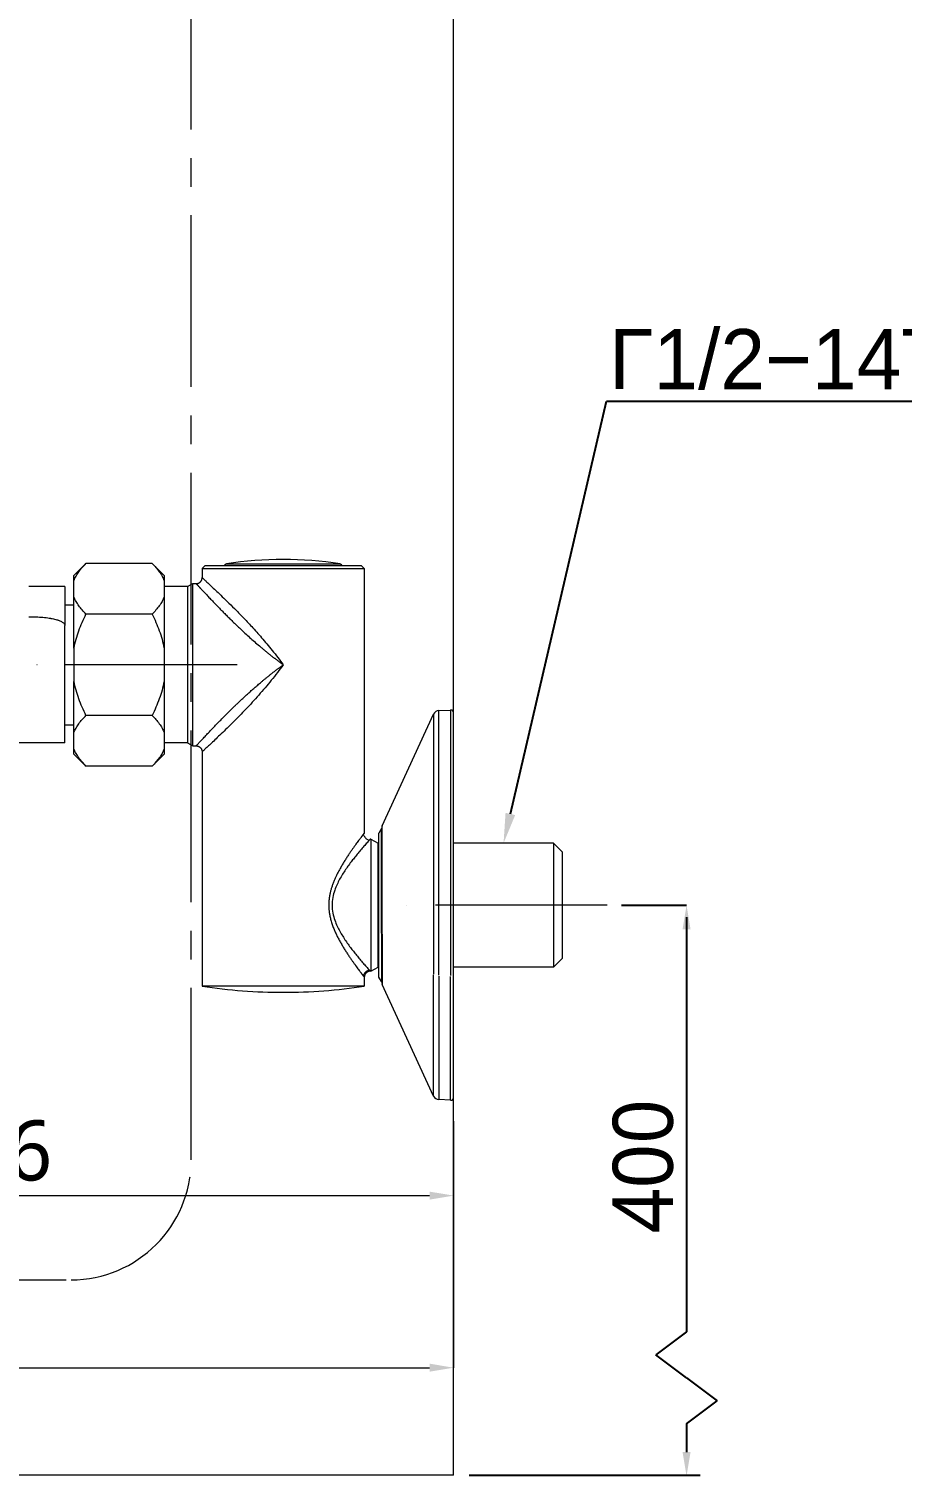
# Model space of a CAD drawing. Extents: x 2340 to 3468, y 0 to 827.
# Drawn here: x 3121.1 to 3266.4, y 133.2 to 374 of the extents above; entities that cross this region are included whole.
import ezdxf
from ezdxf import colors
from ezdxf.entities.mleader import LeaderData, LeaderLine
from ezdxf.math import Vec2, Vec3

# ---------------------------------------------------------------- set-up
doc = ezdxf.new("R2010")
doc.units = 0
doc.header["$LTSCALE"] = 3
doc.header["$MEASUREMENT"] = 0
doc.header["$PDMODE"] = 3
doc.header["$PDSIZE"] = -10
doc.linetypes.add('CENTER2', pattern=[28.575, 19.05, -3.175, 3.175, -3.175])
doc.layers.get('0').update_dxf_attribs({"linetype": 'CONTINUOUS'})
doc.layers.get('DEFPOINTS').update_dxf_attribs({"linetype": 'CONTINUOUS'})
doc.layers.add('1', color=7, linetype='CONTINUOUS')
doc.layers.add('Cneter', color=1, linetype='CENTER2', lineweight=13)
doc.layers.add('치수선', color=7, linetype='CONTINUOUS', lineweight=20)
doc.styles.add('Daelim Dimension', font='NanumGothic.ttf')
doc.styles.get("Standard").update_dxf_attribs({"font": 'SYMBOL'})
doc.dimstyles.new('DEFAULT', dxfattribs={"dimscale": 2, "dimtxt": 2, "dimasz": 2, "dimexe": 0, "dimexo": 2, "dimgap": 1, "dimtad": 1, "dimdec": 1, "dimzin": 9, "dimdsep": 46, "dimtxsty": 'Daelim Dimension', "dimcen": 0.5, "dimclrd": 252, "dimclre": 252, "dimclrt": 3, "dimadec": 1, "dimazin": 0, "dimtfac": 1, "dimtdec": 1, "dimtix": 1, "dimtmove": 0, "dimatfit": 3, "dimfxl": 1, "dimtolj": 1, "dimtzin": 1, "dimlwd": 9, "dimlwe": 9, "dimarcsym": 0})

# ---------------------------------------------------------------- blocks, each defined once
blk = doc.blocks.new('*D8')
at = {"color": 5, "lineweight": 9, "ltscale": 0.5, "transparency": 16777216}
for p, q in [((3035.81, 233.25), (3035.81, 179.84)), ((3191.76, 192.21), (3191.76, 179.84)), ((3039.81, 179.84), (3187.76, 179.84))]:
    blk.add_line(p, q, dxfattribs=at)
at = {"color": 5, "ltscale": 0.5, "transparency": 16777216}
for points in [[(3039.81, 180.5), (3039.81, 179.17), (3035.81, 179.84)], [(3187.76, 180.5), (3187.76, 179.17), (3191.76, 179.84)]]:
    blk.add_solid(points, dxfattribs=at)
at = {"layer": 'DEFPOINTS', "color": 0, "ltscale": 0.5, "transparency": 16777216}
for p in [(3035.81, 237.25), (3191.76, 196.21), (3191.76, 179.84)]:
    blk.add_point(p, dxfattribs=at)
at = {"color": 7, "ltscale": 0.5, "transparency": 16777216, "insert": (3113.78, 187.28), "char_height": 10, "attachment_point": 5, "style": 'Daelim Dimension'}
blk.add_mtext('\\A1;156', dxfattribs=at)
blk = doc.blocks.new('*D9')
at = {"color": 5, "lineweight": 9, "ltscale": 0.5, "transparency": 16777216}
for p, q in [((2967.38, 252.96), (2967.38, 151.2)), ((3191.76, 192.21), (3191.76, 151.2)), ((2971.38, 151.2), (3187.76, 151.2))]:
    blk.add_line(p, q, dxfattribs=at)
at = {"color": 5, "ltscale": 0.5, "transparency": 16777216}
for points in [[(2971.38, 151.87), (2971.38, 150.54), (2967.38, 151.2)], [(3187.76, 151.87), (3187.76, 150.54), (3191.76, 151.2)]]:
    blk.add_solid(points, dxfattribs=at)
at = {"layer": 'DEFPOINTS', "color": 0, "ltscale": 0.5, "transparency": 16777216}
for p in [(2967.38, 256.96), (3191.76, 196.21), (3191.76, 151.2)]:
    blk.add_point(p, dxfattribs=at)
at = {"color": 7, "ltscale": 0.5, "transparency": 16777216, "insert": (3079.57, 158.6), "char_height": 10, "attachment_point": 5, "style": 'Daelim Dimension'}
blk.add_mtext('\\A1;224', dxfattribs=at)

msp = doc.modelspace()

# ---------------------------------------------------------------- linework, layer by layer
at = {"color": 5, "ltscale": 0.5}
for p, q in [((3219.69, 228.15), (3230.53, 228.15)), ((3230.53, 226.19), (3230.53, 157.19)), ((3230.53, 157.19), (3225.43, 153.35)), ((3230.53, 149.52), (3225.43, 153.35)), ((3230.53, 149.52), (3235.64, 145.68)), ((3230.53, 141.84), (3235.64, 145.68)), ((3230.53, 141.84), (3230.53, 137.17)), ((3194.35, 133.31), (3232.82, 133.31))]:
    msp.add_line(p, q, dxfattribs=at)
for points in [[(3229.87, 224.15), (3231.2, 224.15), (3230.53, 228.15)], [(3229.87, 137.17), (3231.2, 137.17), (3230.53, 133.17)]]:
    msp.add_solid(points, dxfattribs=at)
at = {"layer": '1', "color": 7, "linetype": 'Continuous', "lineweight": 18}
for p, q in [((3128.56, 283.04), (3130.56, 285.04)), ((3141.56, 285.04), (3130.56, 285.04)), ((3141.56, 285.04), (3143.56, 283.04)), ((3149.89, 284.18), (3150.39, 284.68)), ((3149.89, 284.18), (3149.89, 282.68)), ((3149.89, 284.18), (3176.89, 284.18)), ((3150.39, 284.68), (3176.39, 284.68)), ((3153.93, 284.98), (3172.86, 284.98)), ((3176.89, 284.18), (3176.39, 284.68)), ((3176.89, 284.18), (3176.89, 240.18)), ((3128.56, 282.21), (3128.56, 283.04)), ((3128.56, 279.45), (3128.56, 282.21)), ((3143.56, 283.04), (3143.56, 282.21)), ((3143.56, 282.21), (3143.56, 279.45)), ((3127.06, 281.18), (3121.06, 281.18)), ((3127.06, 281.18), (3127.06, 274.69)), ((3128.56, 270.94), (3128.56, 279.45)), ((3147.45, 281.18), (3143.56, 281.18)), ((3143.56, 279.45), (3143.56, 270.94)), ((3147.45, 281.18), (3148.32, 281.68)), ((3147.45, 281.18), (3147.45, 255.18)), ((3148.32, 254.68), (3148.32, 281.68)), ((3148.32, 281.68), (3148.89, 281.68)), ((3127.06, 278.18), (3128.56, 278.18)), ((3141.56, 276.61), (3130.56, 276.61)), ((3128.56, 270.94), (3128.56, 265.42)), ((3143.56, 270.94), (3143.56, 265.42)), ((3128.56, 256.92), (3128.56, 265.42)), ((3143.56, 265.42), (3143.56, 256.92)), ((3127.05, 260.18), (3127.06, 260.18)), ((3189.28, 260.55), (3191.23, 260.65)), ((3191.76, 216.64), (3191.76, 260.16)), ((3127.06, 258.18), (3128.56, 258.18)), ((3141.56, 259.75), (3130.56, 259.75)), ((3179.85, 241.38), (3188.43, 259.97)), ((3128.56, 254.16), (3128.56, 256.92)), ((3143.56, 256.92), (3143.56, 254.16)), ((3127.06, 255.18), (3097.06, 255.18)), ((3128.56, 253.32), (3128.56, 254.16)), ((3130.56, 251.32), (3128.56, 253.32)), ((3143.56, 253.32), (3141.56, 251.32)), ((3147.45, 255.18), (3143.56, 255.18)), ((3143.56, 254.16), (3143.56, 253.32)), ((3147.45, 255.18), (3148.32, 254.68)), ((3148.32, 254.68), (3148.89, 254.68)), ((3149.89, 253.68), (3149.89, 214.68)), ((3141.56, 251.32), (3130.56, 251.32)), ((3179.76, 240.91), (3179.29, 240.18)), ((3179.76, 223.57), (3179.76, 240.96)), ((3177.97, 239.18), (3177.89, 239.18)), ((3177.97, 239.18), (3179.19, 238.48)), ((3177.97, 239.18), (3177.97, 217.18)), ((3179.29, 238.48), (3179.19, 238.48)), ((3179.19, 217.88), (3179.19, 238.48)), ((3179.29, 216.18), (3179.29, 240.18)), ((3208.39, 238.48), (3191.76, 238.48)), ((3208.39, 238.48), (3209.89, 236.98)), ((3208.39, 238.48), (3208.39, 217.88)), ((3209.89, 219.38), (3209.89, 236.98)), ((3179.76, 223.49), (3179.76, 223.57)), ((3179.76, 223.49), (3179.76, 215.4)), ((3208.39, 217.88), (3209.89, 219.38)), ((3177.97, 217.18), (3177.89, 217.18)), ((3177.97, 217.18), (3179.19, 217.88)), ((3179.29, 217.88), (3179.19, 217.88)), ((3208.39, 217.88), (3191.76, 217.88)), ((3176.89, 214.68), (3149.89, 214.68)), ((3176.89, 216.18), (3176.89, 214.68)), ((3179.76, 215.45), (3179.29, 216.18)), ((3188.43, 196.39), (3179.85, 214.98)), ((3191.76, 196.21), (3191.76, 216.51)), ((3191.23, 195.71), (3189.28, 195.81))]:
    msp.add_line(p, q, dxfattribs=at)
at = {"layer": '1', "color": 7, "linetype": 'Continuous', "lineweight": 13}
for p, q in [((3189.28, 216.5), (3189.28, 260.55)), ((3191.23, 260.65), (3191.23, 216.46)), ((3188.43, 259.97), (3188.43, 216.71)), ((3179.85, 223.42), (3179.85, 241.38)), ((3179.85, 223.34), (3179.85, 223.42)), ((3179.85, 223.34), (3179.85, 214.98)), ((3188.43, 196.39), (3188.43, 216.57)), ((3189.28, 216.36), (3189.28, 195.81)), ((3191.23, 195.71), (3191.23, 216.33))]:
    msp.add_line(p, q, dxfattribs=at)
at = {"layer": '1', "color": 7, "linetype": 'Continuous', "lineweight": 18}
for centre, radius, start, end in [((3163.39, 223.68), 62.03, 81.2213, 98.7787), ((3189.34, 259.55), 1, 93, 155.2249), ((3191.26, 260.16), 0.5, 0, 93), ((3180.76, 240.96), 1, 155.2249, 180), ((3163.39, 305.31), 91.63, 261.5272, 270), ((3163.39, 305.31), 91.63, 270, 278.4728), ((3180.76, 215.4), 1, 180, 204.7751), ((3189.34, 196.81), 1, 204.7751, 267), ((3191.26, 196.21), 0.5, 267, 0)]:
    msp.add_arc(centre, radius, start, end, dxfattribs=at)
at = {"layer": '1', "color": 7, "linetype": 'Continuous', "lineweight": 13, "extrusion": (0, 0, -1)}
msp.add_ellipse((3180.76, 223.57), major_axis=(1, 0), ratio=0.361023, start_param=2.709185, end_param=3.141593, dxfattribs=at)
at = {"layer": '1', "color": 7, "linetype": 'Continuous', "lineweight": 18}
for points, knots in [([(3128.56, 282.21), (3128.65, 282.46), (3128.77, 282.7), (3129.04, 283.18), (3129.19, 283.42), (3129.53, 283.89), (3129.72, 284.13), (3130.12, 284.59), (3130.34, 284.82), (3130.56, 285.04)], [0, 0, 0, 0, 0.25, 0.25, 0.5, 0.5, 0.75, 0.75, 1, 1, 1, 1]), ([(3141.56, 285.04), (3141.79, 284.82), (3142, 284.59), (3142.4, 284.13), (3142.59, 283.89), (3142.93, 283.42), (3143.08, 283.18), (3143.35, 282.7), (3143.47, 282.46), (3143.56, 282.21)], [0, 0, 0, 0, 0.25, 0.25, 0.5, 0.5, 0.75, 0.75, 1, 1, 1, 1]), ([(3153.67, 284.68), (3153.67, 284.7), (3153.67, 284.72), (3153.68, 284.74), (3153.68, 284.75), (3153.68, 284.77), (3153.69, 284.78), (3153.7, 284.8), (3153.7, 284.82), (3153.72, 284.84), (3153.72, 284.85), (3153.73, 284.86), (3153.74, 284.87), (3153.76, 284.89), (3153.77, 284.9), (3153.79, 284.92), (3153.8, 284.93), (3153.81, 284.94), (3153.82, 284.94), (3153.84, 284.95), (3153.86, 284.96), (3153.89, 284.97), (3153.91, 284.98), (3153.93, 284.98)], [0, 0, 0, 0, 0.125, 0.125, 0.1875, 0.1875, 0.25, 0.25, 0.375, 0.375, 0.4375, 0.4375, 0.5, 0.5, 0.625, 0.625, 0.6875, 0.6875, 0.75, 0.75, 0.875, 0.875, 1, 1, 1, 1]), ([(3172.86, 284.98), (3172.88, 284.98), (3172.89, 284.97), (3172.92, 284.96), (3172.93, 284.96), (3172.94, 284.95), (3172.95, 284.95), (3172.97, 284.94), (3172.99, 284.93), (3173.01, 284.91), (3173.02, 284.9), (3173.03, 284.89), (3173.03, 284.88), (3173.05, 284.86), (3173.06, 284.85), (3173.08, 284.83), (3173.08, 284.82), (3173.09, 284.8), (3173.09, 284.79), (3173.1, 284.77), (3173.11, 284.75), (3173.11, 284.72), (3173.11, 284.7), (3173.11, 284.68)], [0, 0, 0, 0, 0.125, 0.125, 0.1875, 0.1875, 0.25, 0.25, 0.375, 0.375, 0.4375, 0.4375, 0.5, 0.5, 0.625, 0.625, 0.6875, 0.6875, 0.75, 0.75, 0.875, 0.875, 1, 1, 1, 1]), ([(3130.56, 276.61), (3130.34, 276.84), (3130.12, 277.07), (3129.72, 277.53), (3129.53, 277.76), (3129.19, 278.23), (3129.04, 278.47), (3128.77, 278.95), (3128.65, 279.2), (3128.56, 279.45)], [0, 0, 0, 0, 0.25, 0.25, 0.5, 0.5, 0.75, 0.75, 1, 1, 1, 1]), ([(3143.56, 279.45), (3143.47, 279.2), (3143.35, 278.95), (3143.08, 278.47), (3142.93, 278.23), (3142.59, 277.76), (3142.4, 277.53), (3142, 277.07), (3141.79, 276.84), (3141.56, 276.61)], [0, 0, 0, 0, 0.25, 0.25, 0.5, 0.5, 0.75, 0.75, 1, 1, 1, 1]), ([(3121.06, 276.18), (3121.26, 276.18), (3121.46, 276.18), (3121.86, 276.17), (3122.25, 276.16), (3122.64, 276.14), (3122.87, 276.12), (3122.92, 276.12), (3123.02, 276.11), (3123.06, 276.11), (3123.21, 276.1), (3123.3, 276.09), (3123.57, 276.07), (3123.93, 276.03), (3124.27, 275.98), (3124.51, 275.94), (3124.59, 275.93), (3124.71, 275.91), (3124.75, 275.9), (3124.83, 275.89), (3124.87, 275.88), (3125.06, 275.84), (3125.2, 275.81), (3125.48, 275.74), (3125.61, 275.71), (3125.79, 275.65), (3125.85, 275.63), (3125.97, 275.59), (3126.02, 275.57), (3126.18, 275.51), (3126.28, 275.47), (3126.46, 275.38), (3126.55, 275.34), (3126.69, 275.25), (3126.76, 275.2), (3126.82, 275.14), (3126.84, 275.13), (3126.86, 275.1), (3126.88, 275.09), (3126.91, 275.05), (3126.93, 275.03), (3126.99, 274.95), (3127.04, 274.85), (3127.06, 274.75), (3127.06, 274.69)], [0, 0, 0, 0, 0.0625, 0.0625, 0.125, 0.1875, 0.1875, 0.203125, 0.203125, 0.21875, 0.21875, 0.25, 0.25, 0.3125, 0.375, 0.375, 0.40625, 0.40625, 0.421875, 0.421875, 0.4375, 0.4375, 0.5, 0.5, 0.5625, 0.5625, 0.59375, 0.59375, 0.625, 0.625, 0.6875, 0.6875, 0.75, 0.75, 0.8125, 0.8125, 0.828125, 0.828125, 0.84375, 0.84375, 0.875, 0.875, 0.9375, 1, 1, 1, 1]), ([(3127.06, 255.18), (3127.06, 255.18), (3127.06, 255.52), (3127.06, 257.52), (3127.06, 262.03), (3127.06, 268.02), (3127.06, 272.32), (3127.06, 273.9), (3127.06, 274.62), (3127.06, 274.69)], [0, 0, 0, 0, 0.09757, 0.19514, 0.390279, 0.585419, 0.780558, 0.975698, 1, 1, 1, 1]), ([(3128.56, 270.94), (3128.65, 271.44), (3128.77, 271.93), (3129.04, 272.9), (3129.19, 273.38), (3129.53, 274.32), (3129.72, 274.78), (3130.12, 275.7), (3130.34, 276.16), (3130.56, 276.61)], [0, 0, 0, 0, 0.25, 0.25, 0.5, 0.5, 0.75, 0.75, 1, 1, 1, 1]), ([(3141.56, 276.61), (3141.79, 276.16), (3142, 275.7), (3142.4, 274.78), (3142.59, 274.32), (3142.93, 273.38), (3143.08, 272.9), (3143.35, 271.93), (3143.47, 271.44), (3143.56, 270.94)], [0, 0, 0, 0, 0.25, 0.25, 0.5, 0.5, 0.75, 0.75, 1, 1, 1, 1]), ([(3130.56, 259.75), (3130.34, 260.2), (3130.12, 260.66), (3129.72, 261.58), (3129.53, 262.05), (3129.19, 262.99), (3129.04, 263.47), (3128.77, 264.43), (3128.65, 264.92), (3128.56, 265.42)], [0, 0, 0, 0, 0.25, 0.25, 0.5, 0.5, 0.75, 0.75, 1, 1, 1, 1]), ([(3143.56, 265.42), (3143.47, 264.92), (3143.35, 264.43), (3143.08, 263.47), (3142.93, 262.99), (3142.59, 262.05), (3142.4, 261.58), (3142, 260.66), (3141.79, 260.2), (3141.56, 259.75)], [0, 0, 0, 0, 0.25, 0.25, 0.5, 0.5, 0.75, 0.75, 1, 1, 1, 1]), ([(3128.56, 256.92), (3128.65, 257.17), (3128.77, 257.41), (3129.04, 257.9), (3129.19, 258.14), (3129.53, 258.61), (3129.72, 258.84), (3130.12, 259.3), (3130.34, 259.53), (3130.56, 259.75)], [0, 0, 0, 0, 0.25, 0.25, 0.5, 0.5, 0.75, 0.75, 1, 1, 1, 1]), ([(3141.56, 259.75), (3141.79, 259.53), (3142, 259.3), (3142.4, 258.84), (3142.59, 258.61), (3142.93, 258.14), (3143.08, 257.9), (3143.35, 257.41), (3143.47, 257.17), (3143.56, 256.92)], [0, 0, 0, 0, 0.25, 0.25, 0.5, 0.5, 0.75, 0.75, 1, 1, 1, 1]), ([(3130.56, 251.32), (3130.34, 251.55), (3130.12, 251.78), (3129.72, 252.24), (3129.53, 252.47), (3129.19, 252.94), (3129.04, 253.18), (3128.77, 253.66), (3128.65, 253.91), (3128.56, 254.16)], [0, 0, 0, 0, 0.25, 0.25, 0.5, 0.5, 0.75, 0.75, 1, 1, 1, 1]), ([(3143.56, 254.16), (3143.47, 253.91), (3143.35, 253.66), (3143.08, 253.18), (3142.93, 252.94), (3142.59, 252.47), (3142.4, 252.24), (3142, 251.78), (3141.79, 251.55), (3141.56, 251.32)], [0, 0, 0, 0, 0.25, 0.25, 0.5, 0.5, 0.75, 0.75, 1, 1, 1, 1]), ([(3176.7, 239.98), (3176.72, 239.96), (3176.75, 239.9), (3176.8, 239.77), (3176.88, 239.63), (3176.95, 239.52), (3177.03, 239.41), (3177.16, 239.27), (3177.34, 239.13), (3177.54, 239.02), (3177.65, 238.98), (3177.7, 238.96)], [0, 0, 0, 0, 0.145785, 0.265967, 0.369524, 0.418984, 0.46879, 0.574257, 0.694733, 0.835386, 1, 1, 1, 1]), ([(3176.89, 240.18), (3176.89, 240.18), (3176.89, 240.18), (3176.89, 240.18), (3176.89, 240.18), (3176.89, 240.18), (3176.89, 240.18), (3176.89, 240.18), (3176.89, 240.18), (3176.89, 240.18), (3176.89, 240.17), (3176.88, 240.17), (3176.88, 240.17), (3176.88, 240.17), (3176.88, 240.16), (3176.88, 240.16), (3176.87, 240.16), (3176.87, 240.15), (3176.87, 240.15), (3176.86, 240.15), (3176.86, 240.14), (3176.86, 240.14), (3176.86, 240.13), (3176.85, 240.13), (3176.85, 240.12), (3176.84, 240.12), (3176.84, 240.11), (3176.84, 240.11), (3176.83, 240.1), (3176.83, 240.1), (3176.82, 240.09), (3176.82, 240.08), (3176.81, 240.08), (3176.81, 240.07), (3176.8, 240.06), (3176.79, 240.06), (3176.79, 240.05), (3176.78, 240.04), (3176.78, 240.03), (3176.77, 240.02), (3176.76, 240.02), (3176.76, 240.01), (3176.75, 240), (3176.74, 239.99), (3176.74, 239.98), (3176.73, 239.97), (3176.72, 239.96), (3176.72, 239.96), (3176.72, 239.96)], [0, 0, 0, 0, 0.021936, 0.04387, 0.065803, 0.087735, 0.109667, 0.131599, 0.153531, 0.175464, 0.197398, 0.219335, 0.241274, 0.263215, 0.28516, 0.307108, 0.329061, 0.351018, 0.37298, 0.394948, 0.416922, 0.438902, 0.460889, 0.482884, 0.504886, 0.526897, 0.548916, 0.570944, 0.592982, 0.615031, 0.637089, 0.659159, 0.68124, 0.703333, 0.725438, 0.747556, 0.769687, 0.791832, 0.813991, 0.836164, 0.858352, 0.880556, 0.902776, 0.925012, 0.947265, 0.969535, 0.991823, 1, 1, 1, 1]), ([(3177.89, 239.18), (3177.89, 239.18), (3177.85, 239.13), (3177.73, 239.01), (3177.69, 238.96)], [0, 0, 0, 0, 0.691255, 1, 1, 1, 1]), ([(3177.7, 217.41), (3177.68, 217.39), (3177.62, 217.35), (3177.49, 217.29), (3177.35, 217.21), (3177.24, 217.14), (3177.13, 217.05), (3176.99, 216.92), (3176.85, 216.74), (3176.76, 216.54), (3176.72, 216.44), (3176.7, 216.39)], [0, 0, 0, 0, 0.141879, 0.259395, 0.36145, 0.410557, 0.460254, 0.566175, 0.688048, 0.831283, 1, 1, 1, 1]), ([(3177.7, 217.4), (3177.74, 217.36), (3177.85, 217.23), (3177.89, 217.18), (3177.89, 217.18)], [0, 0, 0, 0, 0.313366, 1, 1, 1, 1]), ([(3176.71, 216.41), (3176.72, 216.41), (3176.73, 216.4), (3176.74, 216.38), (3176.75, 216.36), (3176.77, 216.35), (3176.78, 216.33), (3176.79, 216.32), (3176.8, 216.3), (3176.81, 216.29), (3176.82, 216.28), (3176.83, 216.27), (3176.84, 216.26), (3176.84, 216.25), (3176.85, 216.24), (3176.86, 216.23), (3176.86, 216.22), (3176.87, 216.21), (3176.87, 216.21), (3176.88, 216.2), (3176.88, 216.2), (3176.89, 216.19), (3176.89, 216.19), (3176.89, 216.19), (3176.89, 216.18), (3176.89, 216.18), (3176.89, 216.18), (3176.89, 216.18)], [0, 0, 0, 0, 0.036642, 0.077204, 0.117709, 0.15816, 0.198559, 0.238909, 0.279213, 0.319474, 0.359694, 0.399877, 0.440024, 0.480139, 0.520225, 0.560285, 0.600321, 0.640336, 0.680333, 0.720314, 0.760284, 0.800244, 0.840197, 0.880146, 0.920095, 0.960045, 1, 1, 1, 1])]:
    msp.add_open_spline(points, degree=3, knots=knots, dxfattribs=at)
for points, weights in [([(3148.89, 281.68), (3149.48, 281.68), (3149.89, 282.1), (3149.89, 282.68)], [1.171575464, 0.94280904146, 0.942808178671, 1.17157287563]), ([(3148.89, 254.68), (3149.48, 254.68), (3149.89, 254.27), (3149.89, 253.68)], [1.17157546468, 0.942809008772, 0.942808178443, 1.17157297369]), ([(3177.89, 217.18), (3177.31, 217.18), (3176.89, 216.77), (3176.89, 216.18)], [1.1715801346, 0.942806331389, 0.942806621802, 1.17158100583])]:
    msp.add_rational_spline(points, weights, degree=3, dxfattribs=at)
at = {"layer": '1', "color": 7, "linetype": 'Continuous', "lineweight": 13}
for points, knots in [([(3149.89, 282.68), (3149.89, 282.68), (3149.92, 282.65), (3150.08, 282.5), (3150.38, 282.23), (3150.81, 281.82), (3151.39, 281.28), (3152.12, 280.59), (3153.01, 279.74), (3154.07, 278.72), (3155.29, 277.52), (3156.67, 276.11), (3158.2, 274.5), (3159.86, 272.64), (3161.63, 270.52), (3162.8, 269), (3163.39, 268.18)], [0, 0, 0, 0, 0.04039, 0.088699, 0.13855, 0.190738, 0.246036, 0.305191, 0.368873, 0.43773, 0.512386, 0.593488, 0.681764, 0.7781, 0.883655, 1, 1, 1, 1]), ([(3148.89, 281.68), (3148.89, 281.68), (3148.89, 281.68), (3148.89, 281.68), (3148.89, 281.68), (3148.89, 281.68), (3148.89, 281.68), (3148.89, 281.68), (3148.9, 281.68), (3148.9, 281.68), (3148.9, 281.68), (3148.9, 281.67), (3148.9, 281.67), (3148.9, 281.67), (3148.91, 281.67), (3148.91, 281.67), (3148.91, 281.66), (3148.91, 281.66), (3148.91, 281.66), (3148.92, 281.66), (3148.92, 281.65), (3148.92, 281.65), (3148.93, 281.65), (3148.93, 281.64), (3148.93, 281.64), (3148.94, 281.64), (3148.94, 281.63), (3148.94, 281.63), (3148.95, 281.62), (3148.95, 281.62), (3148.96, 281.61), (3148.96, 281.61), (3148.97, 281.6), (3148.97, 281.6), (3148.97, 281.59), (3148.98, 281.59), (3148.99, 281.58), (3148.99, 281.58), (3149, 281.57), (3149, 281.57), (3149.01, 281.56), (3149.01, 281.55), (3149.02, 281.55), (3149.03, 281.54), (3149.03, 281.53), (3149.04, 281.53), (3149.05, 281.52), (3149.05, 281.51), (3149.06, 281.5), (3149.07, 281.5), (3149.07, 281.49), (3149.08, 281.48), (3149.09, 281.47), (3149.1, 281.46), (3149.11, 281.45), (3149.11, 281.45), (3149.12, 281.44), (3149.13, 281.43), (3149.14, 281.42), (3149.15, 281.41), (3149.16, 281.4), (3149.17, 281.39), (3149.17, 281.38), (3149.18, 281.37), (3149.19, 281.36), (3149.2, 281.35), (3149.21, 281.34), (3149.22, 281.33), (3149.23, 281.32), (3149.24, 281.31), (3149.25, 281.3), (3149.26, 281.29), (3149.27, 281.27), (3149.29, 281.26), (3149.3, 281.25), (3149.31, 281.24), (3149.32, 281.23), (3149.33, 281.21), (3149.34, 281.2), (3149.35, 281.19), (3149.37, 281.18), (3149.38, 281.16), (3149.39, 281.15), (3149.4, 281.14), (3149.41, 281.12), (3149.43, 281.11), (3149.44, 281.1), (3149.45, 281.08), (3149.47, 281.07), (3149.48, 281.05), (3149.49, 281.04), (3149.51, 281.03), (3149.52, 281.01), (3149.53, 281), (3149.55, 280.98), (3149.56, 280.97), (3149.58, 280.95), (3149.69, 280.83), (3149.92, 280.59), (3150.31, 280.16), (3150.78, 279.67), (3151.3, 279.12), (3151.83, 278.57), (3152.33, 278.05), (3152.79, 277.58), (3153.28, 277.08), (3153.8, 276.55), (3154.37, 275.98), (3154.97, 275.39), (3155.61, 274.77), (3156.29, 274.13), (3157.01, 273.45), (3157.79, 272.74), (3158.59, 272.03), (3159.19, 271.52), (3159.55, 271.21), (3159.68, 271.1), (3159.81, 270.99), (3159.94, 270.88), (3160.07, 270.77), (3160.2, 270.66), (3160.33, 270.56), (3160.47, 270.45), (3160.6, 270.34), (3160.73, 270.23), (3160.87, 270.12), (3161, 270.01), (3161.14, 269.9), (3161.28, 269.79), (3161.41, 269.69), (3161.55, 269.58), (3161.69, 269.47), (3161.83, 269.36), (3161.97, 269.25), (3162.11, 269.15), (3162.25, 269.04), (3162.39, 268.93), (3162.53, 268.82), (3162.67, 268.72), (3162.81, 268.61), (3162.96, 268.5), (3163.1, 268.4), (3163.25, 268.29), (3163.34, 268.22), (3163.39, 268.18)], [0, 0, 0, 0, 0.001754, 0.003508, 0.005263, 0.007018, 0.008773, 0.010529, 0.012285, 0.014042, 0.015799, 0.017556, 0.019314, 0.021073, 0.022831, 0.024591, 0.026351, 0.028112, 0.029873, 0.031634, 0.033397, 0.03516, 0.036924, 0.038688, 0.040453, 0.042219, 0.043985, 0.045752, 0.04752, 0.049289, 0.051059, 0.052829, 0.0546, 0.056373, 0.058146, 0.059919, 0.061694, 0.06347, 0.065247, 0.067024, 0.068803, 0.070582, 0.072363, 0.074145, 0.075927, 0.077711, 0.079496, 0.081282, 0.083069, 0.084857, 0.086647, 0.088437, 0.090229, 0.092022, 0.093816, 0.095612, 0.097408, 0.099206, 0.101006, 0.102806, 0.104608, 0.106412, 0.108216, 0.110022, 0.11183, 0.113639, 0.115449, 0.117261, 0.119074, 0.120888, 0.122705, 0.124522, 0.126342, 0.128162, 0.129985, 0.131809, 0.133634, 0.135461, 0.13729, 0.139121, 0.140953, 0.142787, 0.144622, 0.146459, 0.148298, 0.150139, 0.151981, 0.153826, 0.155672, 0.157519, 0.159369, 0.161221, 0.163074, 0.164929, 0.166786, 0.168645, 0.170506, 0.172369, 0.211199, 0.251088, 0.292155, 0.334506, 0.378241, 0.40837, 0.439112, 0.470492, 0.502532, 0.53715, 0.572416, 0.608352, 0.64498, 0.684997, 0.725662, 0.766997, 0.809023, 0.815424, 0.821838, 0.828264, 0.834703, 0.841155, 0.84762, 0.854097, 0.860588, 0.867092, 0.873609, 0.880138, 0.886682, 0.893238, 0.899808, 0.906391, 0.912988, 0.919598, 0.926222, 0.93286, 0.939511, 0.946176, 0.952855, 0.959548, 0.966255, 0.972976, 0.97971, 0.986459, 0.993223, 1, 1, 1, 1]), ([(3148.89, 254.68), (3148.89, 254.68), (3148.89, 254.68), (3148.89, 254.68), (3148.89, 254.68), (3148.89, 254.68), (3148.89, 254.68), (3148.89, 254.69), (3148.9, 254.69), (3148.9, 254.69), (3148.9, 254.69), (3148.9, 254.69), (3148.9, 254.69), (3148.9, 254.69), (3148.91, 254.7), (3148.91, 254.7), (3148.91, 254.7), (3148.91, 254.7), (3148.92, 254.71), (3148.92, 254.71), (3148.92, 254.71), (3148.92, 254.72), (3148.93, 254.72), (3148.93, 254.72), (3148.93, 254.73), (3148.94, 254.73), (3148.94, 254.74), (3148.95, 254.74), (3148.95, 254.74), (3148.95, 254.75), (3148.96, 254.75), (3148.96, 254.76), (3148.97, 254.76), (3148.97, 254.77), (3148.98, 254.78), (3148.98, 254.78), (3148.99, 254.79), (3149, 254.79), (3149, 254.8), (3149.01, 254.81), (3149.01, 254.81), (3149.02, 254.82), (3149.03, 254.83), (3149.03, 254.83), (3149.04, 254.84), (3149.05, 254.85), (3149.06, 254.86), (3149.09, 254.89), (3149.16, 254.96), (3149.27, 255.09), (3149.42, 255.25), (3149.59, 255.42), (3149.77, 255.62), (3149.99, 255.85), (3150.24, 256.12), (3150.6, 256.5), (3151.13, 257.07), (3151.76, 257.73), (3152.4, 258.39), (3153.03, 259.03), (3153.7, 259.71), (3154.34, 260.35), (3154.85, 260.86), (3155.31, 261.3), (3155.69, 261.67), (3156.01, 261.97), (3156.36, 262.3), (3156.78, 262.69), (3157.29, 263.17), (3157.81, 263.64), (3158.34, 264.11), (3158.88, 264.58), (3159.35, 264.98), (3159.76, 265.33), (3160.1, 265.62), (3160.48, 265.93), (3160.88, 266.25), (3161.21, 266.52), (3161.47, 266.73), (3161.65, 266.87), (3161.83, 267), (3162, 267.14), (3162.17, 267.27), (3162.33, 267.39), (3162.49, 267.52), (3162.65, 267.63), (3162.81, 267.75), (3162.96, 267.86), (3163.11, 267.97), (3163.25, 268.08), (3163.35, 268.15), (3163.39, 268.18)], [0, 0, 0, 0, 0.001783, 0.003568, 0.005355, 0.007144, 0.008934, 0.010726, 0.01252, 0.014316, 0.016113, 0.017912, 0.019713, 0.021516, 0.02332, 0.025126, 0.026934, 0.028743, 0.030554, 0.032367, 0.034182, 0.035998, 0.037816, 0.039636, 0.041457, 0.04328, 0.045104, 0.046931, 0.048759, 0.050588, 0.052419, 0.054252, 0.056087, 0.057923, 0.059761, 0.061601, 0.063442, 0.065285, 0.06713, 0.068976, 0.070824, 0.072674, 0.074526, 0.076379, 0.078234, 0.08009, 0.081948, 0.083808, 0.104885, 0.126673, 0.149169, 0.172371, 0.194519, 0.218051, 0.242966, 0.269259, 0.3189, 0.378255, 0.410482, 0.451925, 0.502533, 0.536945, 0.567069, 0.592922, 0.614518, 0.63187, 0.644989, 0.672409, 0.699797, 0.727152, 0.754476, 0.781768, 0.809025, 0.825232, 0.842505, 0.860838, 0.880227, 0.900665, 0.909401, 0.917953, 0.926322, 0.934507, 0.94251, 0.950331, 0.957969, 0.965427, 0.972703, 0.979798, 0.986712, 0.993446, 1, 1, 1, 1]), ([(3163.39, 268.18), (3162.75, 267.31), (3162.09, 266.45), (3161.07, 265.18), (3160.73, 264.77), (3160.03, 263.94), (3159.67, 263.53), (3158.96, 262.73), (3158.61, 262.33), (3157.89, 261.55), (3157.53, 261.17), (3156.81, 260.41), (3156.46, 260.04), (3155.75, 259.32), (3155.4, 258.97), (3154.71, 258.28), (3154.04, 257.61), (3153.4, 257), (3152.78, 256.41), (3152.49, 256.13), (3151.94, 255.6), (3151.68, 255.36), (3151.2, 254.91), (3150.98, 254.7), (3150.7, 254.44), (3150.61, 254.35), (3150.44, 254.2), (3150.37, 254.13), (3150.24, 254), (3150.18, 253.95), (3150.07, 253.85), (3150.03, 253.81), (3149.96, 253.75), (3149.94, 253.72), (3149.9, 253.69), (3149.89, 253.68), (3149.89, 253.68)], [0, 0, 0, 0, 0.125, 0.125, 0.1875, 0.1875, 0.25, 0.25, 0.3125, 0.3125, 0.375, 0.375, 0.4375, 0.4375, 0.5, 0.5, 0.5625, 0.625, 0.625, 0.6875, 0.6875, 0.75, 0.75, 0.8125, 0.8125, 0.84375, 0.84375, 0.875, 0.875, 0.90625, 0.90625, 0.9375, 0.9375, 0.96875, 0.96875, 1, 1, 1, 1]), ([(3176.72, 239.96), (3176.72, 239.96), (3176.71, 239.95), (3176.71, 239.94), (3176.7, 239.93), (3176.69, 239.92), (3176.68, 239.91), (3176.67, 239.9), (3176.67, 239.89), (3176.66, 239.88), (3176.65, 239.86), (3176.64, 239.85), (3176.63, 239.84), (3176.62, 239.83), (3176.61, 239.81), (3176.6, 239.8), (3176.59, 239.79), (3176.58, 239.78), (3176.57, 239.76), (3176.56, 239.75), (3176.55, 239.73), (3176.54, 239.72), (3176.53, 239.71), (3176.52, 239.69), (3176.51, 239.68), (3176.49, 239.66), (3176.48, 239.65), (3176.47, 239.63), (3176.46, 239.62), (3176.45, 239.6), (3176.43, 239.58), (3176.42, 239.57), (3176.41, 239.55), (3176.4, 239.53), (3176.38, 239.52), (3176.37, 239.5), (3176.36, 239.48), (3176.35, 239.47), (3176.33, 239.45), (3176.32, 239.43), (3176.3, 239.41), (3176.24, 239.33), (3176.12, 239.17), (3175.93, 238.91), (3175.72, 238.63), (3175.48, 238.3), (3175.22, 237.94), (3174.94, 237.54), (3174.64, 237.11), (3174.32, 236.65), (3173.99, 236.15), (3173.65, 235.61), (3173.3, 235.04), (3173, 234.52), (3172.74, 234.07), (3172.53, 233.68), (3172.33, 233.29), (3172.15, 232.89), (3171.97, 232.5), (3171.79, 232.07), (3171.6, 231.59), (3171.43, 231.07), (3171.28, 230.55), (3171.15, 230), (3171.05, 229.42), (3170.99, 228.8), (3170.96, 228.19), (3170.98, 227.57), (3171.05, 226.96), (3171.16, 226.32), (3171.32, 225.65), (3171.54, 224.96), (3171.78, 224.3), (3172.05, 223.68), (3172.32, 223.09), (3172.63, 222.5), (3172.96, 221.91), (3173.3, 221.32), (3173.65, 220.76), (3173.99, 220.22), (3174.33, 219.72), (3174.64, 219.25), (3174.94, 218.82), (3175.22, 218.42), (3175.48, 218.06), (3175.72, 217.74), (3175.93, 217.45), (3176.12, 217.2), (3176.25, 217.03), (3176.32, 216.94), (3176.34, 216.9), (3176.37, 216.87), (3176.39, 216.84), (3176.41, 216.81), (3176.44, 216.78), (3176.46, 216.75), (3176.48, 216.72), (3176.5, 216.69), (3176.52, 216.67), (3176.54, 216.64), (3176.56, 216.61), (3176.58, 216.59), (3176.6, 216.56), (3176.62, 216.54), (3176.63, 216.52), (3176.65, 216.5), (3176.67, 216.47), (3176.68, 216.45), (3176.7, 216.43), (3176.71, 216.42), (3176.71, 216.41), (3176.71, 216.41)], [0, 0, 0, 0, 0.000898, 0.002317, 0.003738, 0.00516, 0.006583, 0.008007, 0.009433, 0.010859, 0.012288, 0.013717, 0.015149, 0.016581, 0.018015, 0.019451, 0.020888, 0.022326, 0.023767, 0.025208, 0.026652, 0.028097, 0.029544, 0.030992, 0.032442, 0.033894, 0.035348, 0.036804, 0.038261, 0.039721, 0.041182, 0.042645, 0.04411, 0.045577, 0.047046, 0.048517, 0.049991, 0.051466, 0.052943, 0.054422, 0.055904, 0.057388, 0.074637, 0.092133, 0.109912, 0.128007, 0.148009, 0.168235, 0.188723, 0.209509, 0.231688, 0.253886, 0.276516, 0.298834, 0.313221, 0.32731, 0.341114, 0.354647, 0.367927, 0.380968, 0.397929, 0.414364, 0.430323, 0.445863, 0.464282, 0.482384, 0.500289, 0.518148, 0.53622, 0.554629, 0.575435, 0.597029, 0.619538, 0.63883, 0.658797, 0.680132, 0.702043, 0.724416, 0.74709, 0.769295, 0.791488, 0.812259, 0.832735, 0.852951, 0.872946, 0.891037, 0.908813, 0.926306, 0.94355, 0.946289, 0.949021, 0.951745, 0.954463, 0.957173, 0.959877, 0.962575, 0.965266, 0.967951, 0.970629, 0.973302, 0.975969, 0.978631, 0.981287, 0.983938, 0.986584, 0.989225, 0.991861, 0.994493, 0.99712, 0.999743, 1, 1, 1, 1]), ([(3177.69, 238.96), (3177.63, 238.89), (3177.43, 238.67), (3177, 238.18), (3176.44, 237.53), (3175.87, 236.86), (3175.34, 236.2), (3174.82, 235.54), (3174.3, 234.85), (3173.78, 234.11), (3173.26, 233.32), (3172.78, 232.49), (3172.33, 231.61), (3171.93, 230.61), (3171.61, 229.44), (3171.49, 228.15), (3171.62, 226.86), (3171.95, 225.7), (3172.36, 224.7), (3172.81, 223.83), (3173.29, 223.01), (3173.8, 222.23), (3174.32, 221.49), (3174.83, 220.81), (3175.35, 220.15), (3175.89, 219.49), (3176.45, 218.82), (3177.01, 218.17), (3177.44, 217.69), (3177.63, 217.47), (3177.7, 217.4)], [0, 0, 0, 0, 0.033311, 0.083193, 0.126954, 0.165607, 0.199906, 0.230942, 0.261774, 0.293633, 0.325681, 0.357059, 0.387747, 0.42147, 0.459922, 0.500906, 0.541843, 0.580161, 0.613664, 0.644221, 0.675477, 0.707355, 0.739022, 0.769673, 0.800625, 0.834864, 0.873453, 0.917135, 0.966936, 1, 1, 1, 1])]:
    msp.add_open_spline(points, degree=3, knots=knots, dxfattribs=at)
at = {"layer": 'Cneter', "lineweight": 5, "ltscale": 0.5}
for p, q in [((3148.08, 185.82), (3148.08, 416.57)), ((3155.75, 268.18), (3122.38, 268.18)), ((3217.32, 228.18), (3183.95, 228.18)), ((3055.81, 165.82), (3128.08, 165.82))]:
    msp.add_line(p, q, dxfattribs=at)
msp.add_arc((3128.08, 185.82), 20, 270, 0, dxfattribs=at)
at = {"layer": '치수선'}
for q in [(3191.76, 699.84), (2414.56, 133.31)]:
    msp.add_line((3191.76, 133.31), q, dxfattribs=at)

# ---------------------------------------------------------------- texts
at = {"color": 7, "ltscale": 0.5, "insert": (3223.32, 184.74), "char_height": 10, "attachment_point": 5, "rotation": 90, "style": 'Daelim Dimension'}
msp.add_mtext('\\A1;400', dxfattribs=at)

# ---------------------------------------------------------------- dimensions: what is measured, and where the dimension line sits
at = {"color": 5, "ltscale": 0.5}
for base, p1, picture, middle in [((3191.76, 151.2), (2967.38, 256.96), '*D9', (3079.57, 158.6)), ((3191.76, 179.84), (3035.81, 237.25), '*D8', (3113.78, 187.28))]:
    dim = msp.add_linear_dim(base=base, p1=p1, p2=(3191.76, 196.21), dimstyle='DEFAULT', override={"dimtxt": 5, "dimdec": 0, "dimclrd": 5, "dimclre": 5, "dimclrt": 7}, dxfattribs=at)
    dim.commit()
    dim.dimension.update_dxf_attribs({"geometry": picture, "text_midpoint": middle})

# ---------------------------------------------------------------- leaders
at = {"ltscale": 0.5}
ml = msp.add_multileader_mtext('Standard', dxfattribs=at)
ml.set_content('G1/2-14TH', color=256)
ml.set_leader_properties(color=5)
ml.build(insert=Vec2(0, 0))
ml.multileader.update_dxf_attribs({"text_left_attachment_type": 6, "text_right_attachment_type": 6, "dogleg_length": 0.36, "arrow_head_size": 5})
ctx = ml.context
ctx.base_point, ctx.char_height, ctx.arrow_head_size, ctx.landing_gap_size, ctx.plane_origin = Vec3(3217.56, 312.04), 10, 5, 0.09, Vec3(3202.02, 274.13)
ctx.left_attachment, ctx.right_attachment = 6, 6
notes = []
notes.append((ctx, [(0, (1, 1, 0), (3217.2, 312.04), (1, 0), 0.36, [(0, [(3200.07, 238.48)], 0, [])])]))
ctx.mtext.insert, ctx.mtext.flow_direction = Vec3(3217.65, 324.04), 5
for ctx, leaders in notes:
    for number, flags, end, landing, length, lines in leaders:
        leader = LeaderData()
        leader.index, (leader.has_last_leader_line, leader.has_dogleg_vector, leader.attachment_direction) = number, flags
        leader.last_leader_point, leader.dogleg_vector, leader.dogleg_length = Vec3(end), Vec3(landing), length
        for number, points, colour, breaks in lines:
            line = LeaderLine()
            line.index, line.vertices, line.color, line.breaks = number, Vec3.list(points), colors.encode_raw_color(colour), breaks
            leader.lines.append(line)
        ctx.leaders.append(leader)

doc.saveas('drawing.dxf')
